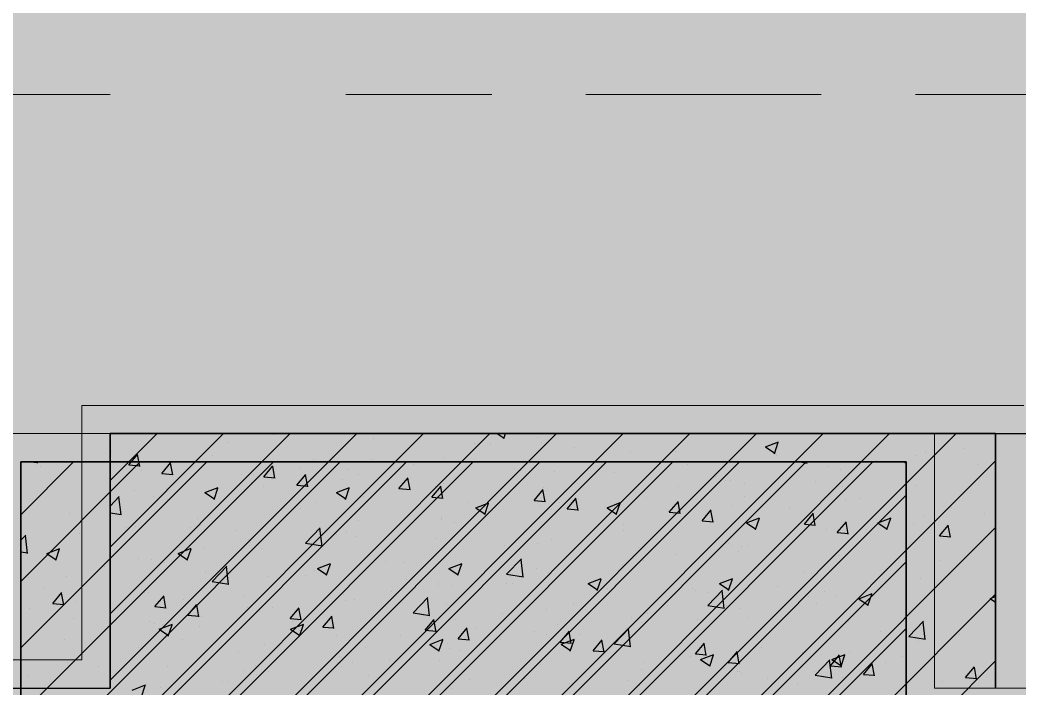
# Model space of a CAD drawing. Header units: inches. Extents: x 143994 to 247866, y 243815 to 272761.
# Drawn here: x 171905 to 172965, y 261926 to 262635 of the extents above; entities that cross this region are included whole.
import ezdxf

# ---------------------------------------------------------------- set-up
doc = ezdxf.new("R2010")
doc.units = ezdxf.units.IN
doc.header["$LTSCALE"] = 1000
doc.header["$MEASUREMENT"] = 0
doc.linetypes.add('DASH', pattern=[0.35, 0.25, -0.1])
doc.layers.get('DEFPOINTS').update_dxf_attribs({"color": 62})
for name, color, linetype in [('0-建筑1F', 127, 'Continuous'), ('0-建筑2F', 127, 'Continuous'), ('A-Wall-Patn', 255, 'Continuous'), ('PUB_HATCH', 8, 'Continuous')]:
    doc.layers.add(name, color=color, linetype=linetype)
for name, color, linetype, lineweight in [('A-M-Stone', 11, 'Continuous', 15), ('A-Wall', 254, 'Continuous', 35), ('散水线', 8, 'Continuous', 15)]:
    doc.layers.add(name, color=color, linetype=linetype, lineweight=lineweight)

# ---------------------------------------------------------------- blocks, each defined once
blk = doc.blocks.new('144')
at = {"layer": 'A-M-Stone', "color": 127}
for p, q in [((653931.9, -377960.3), (652931.9, -377960.3)), ((652931.9, -377960.3), (652931.9, -378230.3)), ((652931.9, -378230.3), (652586.9, -378230.3))]:
    blk.add_line(p, q, dxfattribs=at)
at = {"layer": 'A-Wall', "color": 127}
for p, q in [((652961.9, -378260.3), (652961.9, -377990.3)), ((652961.9, -377990.3), (653901.9, -377990.3)), ((653901.9, -377990.3), (653901.9, -378260.3))]:
    blk.add_line(p, q, dxfattribs=at)
at = {"layer": 'PUB_HATCH', "color": 127, "linetype": 'Continuous'}
for p, q in [((652961.9, -378039.9), (653011.6, -377990.3)), ((652961.9, -378110.7), (653082.3, -377990.3)), ((652961.9, -378181.4), (653153, -377990.3)), ((652961.9, -378252.1), (653223.7, -377990.3)), ((652974.4, -378310.3), (653294.4, -377990.3)), ((653010.6, -377990.5), (653010.6, -377990.5)), ((653045.1, -378310.3), (653365.1, -377990.3)), ((653087.5, -377999.9), (653087.5, -377999.9)), ((653115.9, -378310.3), (653435.9, -377990.3)), ((653135, -377991.3), (653135, -377991.3)), ((653186.6, -378310.3), (653506.6, -377990.3)), ((653241.8, -377995.9), (653241.8, -377995.9)), ((653257.3, -378310.3), (653577.3, -377990.3)), ((653328, -378310.3), (653648, -377990.3)), ((653372.9, -377990.3), (653380, -377995.1)), ((653379.7, -377995.6), (653381.5, -377990.3)), ((653398.7, -378310.3), (653718.7, -377990.3)), ((653415.8, -377994), (653415.8, -377994)), ((653469.4, -378310.3), (653789.4, -377990.3)), ((653540.1, -378310.3), (653860.1, -377990.3)), ((653657.5, -378004.4), (653671.5, -377999)), ((653667.1, -378011.6), (653671.2, -377999.5)), ((652963.7, -378009.2), (652963.7, -378009.2)), ((653348.6, -378000.4), (653348.6, -378000.4)), ((653365.8, -378000.6), (653365.8, -378000.6)), ((653419.6, -378000.2), (653419.6, -378000.2)), ((653455.3, -378004.9), (653455.3, -378004.9)), ((653513.8, -378009.8), (653513.8, -378009.8)), ((653562.1, -378009.4), (653562.1, -378009.4)), ((653657.5, -378004.4), (653667.4, -378011.1)), ((653867.5, -378006.5), (653867.5, -378006.5)), ((652970.9, -378019.9), (652970.9, -378019.9)), ((652981.6, -378023.5), (652991.2, -378012)), ((652993.3, -378025), (652991, -378012.5)), ((653070.4, -378013.7), (653070.4, -378013.7)), ((653177.2, -378018.2), (653177.2, -378018.2)), ((653239.5, -378017.2), (653239.5, -378017.2)), ((653315.7, -378015.2), (653315.7, -378015.2)), ((653610.8, -378310.3), (653901.9, -378019.2)), ((653668.8, -378013.9), (653668.8, -378013.9)), ((653775.6, -378018.4), (653775.6, -378018.4)), ((653817.4, -378013.1), (653817.4, -378013.1)), ((653827.5, -378010.8), (653827.5, -378010.8)), ((652981.6, -378023.5), (652993.6, -378024.5)), ((653125.1, -378036), (653134.7, -378024.5)), ((653136.7, -378037.6), (653134.4, -378025)), ((653163.7, -378027.2), (653163.7, -378027.2)), ((653214.7, -378028), (653214.7, -378028)), ((653284, -378022.7), (653284, -378022.7)), ((653390.7, -378027.2), (653390.7, -378027.2)), ((653397.2, -378029.8), (653397.2, -378029.8)), ((653497.5, -378031.7), (653497.5, -378031.7)), ((653691.1, -378029.7), (653691.1, -378029.7)), ((653724.8, -378024.9), (653724.8, -378024.9)), ((653882.4, -378022.9), (653882.4, -378022.9)), ((653112, -378042.1), (653112, -378042.1)), ((653113.7, -378033.8), (653113.7, -378033.8)), ((653125.1, -378036), (653137, -378037.1)), ((653268.5, -378048.6), (653278.2, -378037.1)), ((653280.2, -378050.1), (653277.9, -378037.6)), ((653604.2, -378036.3), (653604.2, -378036.3)), ((653615.4, -378039.7), (653615.4, -378039.7)), ((653620.9, -378039.9), (653620.9, -378039.9)), ((653711, -378040.8), (653711, -378040.8)), ((652987.3, -378050.4), (652987.3, -378050.4)), ((653202, -378052.9), (653216, -378047.5)), ((653202, -378052.9), (653212, -378059.6)), ((653211.7, -378060.1), (653215.7, -378048)), ((653268.5, -378048.6), (653280.5, -378049.6)), ((653280.6, -378049.8), (653280.6, -378049.8)), ((653412, -378061.1), (653421.6, -378049.6)), ((653423.6, -378062.7), (653421.3, -378050.1)), ((653519.9, -378052.7), (653519.9, -378052.7)), ((653565.3, -378046.2), (653565.3, -378046.2)), ((653817.8, -378045.3), (653817.8, -378045.3)), ((652961.9, -378067.1), (652971.5, -378057.1)), ((652973.4, -378076.5), (652971.2, -378057.5)), ((653008.2, -378057.1), (653008.2, -378057.1)), ((653412, -378061.1), (653423.9, -378062.2)), ((653439, -378062.9), (653439, -378062.9)), ((653489.4, -378068.9), (653503.4, -378063.5)), ((653555.4, -378073.7), (653565.1, -378062.2)), ((653567.1, -378075.2), (653564.8, -378062.7)), ((653163.9, -378069.9), (653163.9, -378069.9)), ((653363.2, -378072.8), (653363.2, -378072.8)), ((653417.2, -378066.8), (653417.2, -378066.8)), ((653489.4, -378068.9), (653499.4, -378075.6)), ((653499.1, -378076.1), (653503.2, -378064)), ((653555.4, -378073.7), (653567.4, -378074.7)), ((653855.5, -378069.1), (653855.5, -378069.1)), ((652961.9, -378074.3), (652973.7, -378076.1)), ((653313.2, -378079.4), (653313.2, -378079.4)), ((653313.3, -378081.8), (653313.3, -378081.8)), ((653698.9, -378086.2), (653708.5, -378074.7)), ((653710.5, -378087.8), (653708.2, -378075.2)), ((653776.9, -378084.9), (653790.9, -378079.5)), ((653786.5, -378092.1), (653790.6, -378080)), ((653825, -378077.4), (653825, -378077.4)), ((653890.6, -378075.4), (653890.6, -378075.4)), ((652988.5, -378088.5), (652988.5, -378088.5)), ((653047.3, -378089.9), (653047.3, -378089.9)), ((653095.2, -378093), (653095.2, -378093)), ((653169.4, -378106.4), (653184.9, -378090.2)), ((653186.9, -378109.6), (653184.6, -378090.6)), ((653212.3, -378094.6), (653212.3, -378094.6)), ((653681.5, -378310.3), (653901.9, -378089.9)), ((653698.9, -378086.2), (653710.8, -378087.3)), ((653722.3, -378091.5), (653722.3, -378091.5)), ((653738.9, -378089.1), (653738.9, -378089.1)), ((653764.8, -378091.9), (653764.8, -378091.9)), ((653776.9, -378084.9), (653786.8, -378091.6)), ((653814.9, -378085.3), (653814.9, -378085.3)), ((653842.3, -378098.8), (653852, -378087.3)), ((653854, -378100.3), (653851.7, -378087.8)), ((653186.9, -378096.1), (653186.9, -378096.1)), ((653202, -378097.5), (653202, -378097.5)), ((653308.8, -378102), (653308.8, -378102)), ((653842.3, -378098.8), (653854.3, -378099.8)), ((653034, -378117.4), (653048, -378112)), ((653043.6, -378124.6), (653047.7, -378112.5)), ((653061, -378112.6), (653061, -378112.6)), ((653109.6, -378108.6), (653109.6, -378108.6)), ((653111.1, -378106), (653111.1, -378106)), ((653169.4, -378106.4), (653187.2, -378109.2)), ((653415.5, -378106.5), (653415.5, -378106.5)), ((653522.3, -378111.1), (653522.3, -378111.1)), ((653618.5, -378106.5), (653618.5, -378106.5)), ((653622.2, -378109.1), (653622.2, -378109.1)), ((653629.1, -378115.6), (653629.1, -378115.6)), ((653638.5, -378108.6), (653638.5, -378108.6)), ((653005.7, -378123.6), (653005.7, -378123.6)), ((653034, -378117.4), (653043.9, -378124.1)), ((653382.8, -378139.5), (653398.4, -378123.3)), ((653400.3, -378142.7), (653398.1, -378123.7)), ((653512.7, -378125.1), (653512.7, -378125.1)), ((653517.4, -378119.3), (653517.4, -378119.3)), ((653562.7, -378118.5), (653562.7, -378118.5)), ((653735.8, -378120.1), (653735.8, -378120.1)), ((653842.6, -378124.6), (653842.6, -378124.6)), ((653321.4, -378133.4), (653335.4, -378128)), ((653321.4, -378133.4), (653331.3, -378140.1)), ((653331.1, -378140.6), (653335.1, -378128.5)), ((653414.8, -378133.3), (653414.8, -378133.3)), ((653505.6, -378129.1), (653505.6, -378129.1)), ((653786.8, -378133), (653786.8, -378133)), ((653310.9, -378148.3), (653310.9, -378148.3)), ((653382.8, -378139.5), (653400.6, -378142.3)), ((653386.4, -378141.8), (653386.4, -378141.8)), ((653608.8, -378149.4), (653622.8, -378144)), ((653618.5, -378156.6), (653622.5, -378144.5)), ((653822.6, -378144), (653822.6, -378144)), ((653260.6, -378158.3), (653260.6, -378158.3)), ((653310.6, -378151.7), (653310.6, -378151.7)), ((653388.9, -378149.2), (653388.9, -378149.2)), ((653596.3, -378172.6), (653611.8, -378156.4)), ((653608.8, -378149.4), (653618.8, -378156.1)), ((653613.7, -378175.8), (653611.5, -378156.8)), ((653670.1, -378153), (653670.1, -378153)), ((653719.9, -378158), (653719.9, -378158)), ((653838, -378154.3), (653838, -378154.3)), ((653009.4, -378173.9), (653019, -378162.4)), ((653021, -378175.5), (653018.7, -378162.9)), ((653209.9, -378161.1), (653209.9, -378161.1)), ((653272.3, -378169.2), (653272.3, -378169.2)), ((653752.3, -378310.3), (653901.9, -378160.6)), ((653762.3, -378164.2), (653762.3, -378164.2)), ((653896.3, -378165.4), (653901.9, -378163.3)), ((653896.3, -378165.4), (653901.9, -378169.3)), ((653009.4, -378173.9), (653021.3, -378175)), ((653107.2, -378175.2), (653107.2, -378175.2)), ((653134.2, -378175), (653134.2, -378175)), ((653152.8, -378186.5), (653162.4, -378175)), ((653164.5, -378188), (653162.2, -378175.5)), ((653553.5, -378173), (653553.5, -378173)), ((653596.3, -378172.6), (653614.1, -378175.4)), ((653616, -378173), (653616, -378173)), ((653712.2, -378170.8), (653712.2, -378170.8)), ((653003.3, -378190.2), (653003.3, -378190.2)), ((653058.5, -378184.9), (653058.5, -378184.9)), ((653152.8, -378186.5), (653164.8, -378187.5)), ((653155.7, -378189.2), (653155.7, -378189.2)), ((653296.3, -378199), (653305.9, -378187.5)), ((653307.9, -378200.6), (653305.6, -378188)), ((653515, -378185.8), (653515, -378185.8)), ((653585.9, -378187.4), (653585.9, -378187.4)), ((653809.7, -378205.7), (653825.3, -378189.5)), ((653827.2, -378208.9), (653825, -378189.9)), ((653008.4, -378191.5), (653008.4, -378191.5)), ((653056.3, -378195.2), (653056.3, -378195.2)), ((653153.4, -378197.9), (653167.4, -378192.5)), ((653153.4, -378197.9), (653163.3, -378204.6)), ((653163, -378205.1), (653167.1, -378193)), ((653163, -378199.7), (653163, -378199.7)), ((653296.3, -378199), (653308.2, -378200.1)), ((653412.3, -378199.9), (653412.3, -378199.9)), ((653436.9, -378193.1), (653436.9, -378193.1)), ((653439.7, -378211.6), (653449.4, -378200.1)), ((653451.4, -378213.1), (653449.1, -378200.6)), ((653510.1, -378197.4), (653510.1, -378197.4)), ((653039, -378209.2), (653039, -378209.2)), ((653269.8, -378204.2), (653269.8, -378204.2)), ((653376.6, -378208.7), (653376.6, -378208.7)), ((653439.7, -378211.6), (653451.7, -378212.6)), ((653440.8, -378213.9), (653454.8, -378208.5)), ((653450.4, -378221.1), (653454.5, -378209.1)), ((653460.1, -378204), (653460.1, -378204)), ((653809.7, -378205.7), (653827.5, -378208.5)), ((653820.2, -378210.5), (653820.2, -378210.5)), ((653863.2, -378203), (653863.2, -378203)), ((652991.7, -378217.6), (652991.7, -378217.6)), ((653098.5, -378222.1), (653098.5, -378222.1)), ((653308.5, -378214.9), (653308.5, -378214.9)), ((653320.2, -378213.1), (653320.2, -378213.1)), ((653333.8, -378220.6), (653333.8, -378220.6)), ((653440.8, -378213.9), (653450.7, -378220.6)), ((653483.3, -378213.3), (653483.3, -378213.3)), ((653583.2, -378224.1), (653592.8, -378212.6)), ((653590.1, -378217.8), (653590.1, -378217.8)), ((653594.8, -378225.7), (653592.5, -378213.1)), ((653696.9, -378222.3), (653696.9, -378222.3)), ((653203.6, -378233.1), (653203.6, -378233.1)), ((653205.2, -378226.6), (653205.2, -378226.6)), ((653207.4, -378227.7), (653207.4, -378227.7)), ((653258, -378230.6), (653258, -378230.6)), ((653312, -378231.1), (653312, -378231.1)), ((653583.2, -378224.1), (653595.1, -378225.2)), ((653717.5, -378224.6), (653717.5, -378224.6)), ((653726.6, -378236.7), (653736.3, -378225.2)), ((653728.2, -378229.9), (653742.2, -378224.6)), ((653728.2, -378229.9), (653738.2, -378236.6)), ((653738.3, -378238.2), (653736, -378225.7)), ((653737.9, -378237.2), (653741.9, -378225.1)), ((653746.5, -378223), (653746.5, -378223)), ((653785.4, -378233.1), (653785.4, -378233.1)), ((653803.6, -378226.8), (653803.6, -378226.8)), ((653823, -378310.3), (653901.9, -378231.3)), ((653104.7, -378241.8), (653104.7, -378241.8)), ((653207.9, -378237.2), (653207.9, -378237.2)), ((653418.7, -378235.6), (653418.7, -378235.6)), ((653525.5, -378240.1), (653525.5, -378240.1)), ((653613.6, -378239.6), (653613.6, -378239.6)), ((653629.9, -378243), (653629.9, -378243)), ((653709.6, -378243.1), (653709.6, -378243.1)), ((653726.6, -378236.7), (653738.6, -378237.7)), ((653870.1, -378249.2), (653879.7, -378237.7)), ((653881.7, -378250.8), (653879.4, -378238.2)), ((653081.6, -378253.8), (653081.6, -378253.8)), ((653087, -378253.1), (653087, -378253.1)), ((653512.6, -378252.4), (653512.6, -378252.4)), ((653632.3, -378244.6), (653632.3, -378244.6)), ((653659.6, -378249.7), (653659.6, -378249.7)), ((653739, -378249.1), (653739, -378249.1)), ((653845.8, -378253.6), (653845.8, -378253.6)), ((653870.1, -378249.2), (653882, -378250.3)), ((652985.3, -378262.4), (652999.3, -378257)), ((652995, -378269.6), (652999, -378257.5)), ((653000.9, -378256.8), (653000.9, -378256.8))]:
    blk.add_line(p, q, dxfattribs=at)
at = {"layer": '散水线', "color": 127, "linetype": 'DASH'}
for p, q in [((652961.9, -377630.3), (647136.9, -377630.3)), ((658966.9, -377630.3), (653211.9, -377630.3))]:
    blk.add_line(p, q, dxfattribs=at)
blk = doc.blocks.new('1442323')
at = {"layer": 'A-M-Stone', "color": 127}
for p, q in [((694856.9, -378049.3), (695856.9, -378049.3)), ((695856.9, -378049.3), (695856.9, -378319.3)), ((695856.9, -378319.3), (696036.9, -378319.3))]:
    blk.add_line(p, q, dxfattribs=at)
at = {"layer": 'A-Wall', "color": 127}
for p, q in [((694886.9, -378349.3), (694886.9, -378079.3)), ((694886.9, -378079.3), (695826.9, -378079.3)), ((695826.9, -378079.3), (695826.9, -378349.3))]:
    blk.add_line(p, q, dxfattribs=at)
at = {"layer": 'PUB_HATCH', "color": 127, "linetype": 'Continuous'}
for p, q in [((694886.9, -378135.4), (694943, -378079.3)), ((694886.9, -378206.1), (695013.7, -378079.3)), ((694886.9, -378276.8), (695084.4, -378079.3)), ((694886.9, -378347.5), (695155.2, -378079.3)), ((694896.4, -378079.3), (694905.1, -378080.1)), ((694903.5, -378082.6), (694903.5, -378082.6)), ((694904.8, -378080.6), (694904.5, -378079.3)), ((694905.9, -378399.3), (695225.9, -378079.3)), ((694908.2, -378084), (694908.2, -378084)), ((694976.6, -378399.3), (695296.6, -378079.3)), ((695036.6, -378091.6), (695046.2, -378080.1)), ((695048.2, -378093.2), (695045.9, -378080.6)), ((695047.3, -378399.3), (695367.3, -378079.3)), ((695118, -378399.3), (695438, -378079.3)), ((695188.7, -378399.3), (695508.7, -378079.3)), ((695259.4, -378399.3), (695579.4, -378079.3)), ((695330.1, -378399.3), (695650.1, -378079.3)), ((695400.8, -378399.3), (695720.8, -378079.3)), ((695471.6, -378399.3), (695791.6, -378079.3)), ((695503.3, -378082.7), (695503.3, -378082.7)), ((695595.1, -378081.8), (695595.1, -378081.8)), ((695714.2, -378079.3), (695721.7, -378080.5)), ((695721.4, -378080.9), (695721.2, -378079.3)), ((695825.4, -378079.5), (695825.8, -378079.3)), ((695825.4, -378079.5), (695826.9, -378080.5)), ((695015, -378088.5), (695015, -378088.5)), ((695036.6, -378091.6), (695048.5, -378092.6)), ((695121.7, -378093), (695121.7, -378093)), ((695180, -378104.1), (695189.6, -378092.6)), ((695191.7, -378105.7), (695189.4, -378093.2)), ((695245.9, -378092.3), (695245.9, -378092.3)), ((695453.3, -378089.2), (695453.3, -378089.2)), ((695757.6, -378087.9), (695757.6, -378087.9)), ((695144.9, -378105.1), (695144.9, -378105.1)), ((695180, -378104.1), (695192, -378105.2)), ((695228.5, -378097.5), (695228.5, -378097.5)), ((695323.5, -378116.7), (695333.1, -378105.2)), ((695327, -378105.9), (695327, -378105.9)), ((695335.1, -378118.3), (695332.8, -378105.7)), ((695335.3, -378102.1), (695335.3, -378102.1)), ((695478.5, -378101.8), (695478.5, -378101.8)), ((695654.9, -378102), (695654.9, -378102)), ((695759.7, -378105.7), (695759.7, -378105.7)), ((695082.5, -378111.9), (695096.5, -378106.6)), ((695082.5, -378111.9), (695092.5, -378118.6)), ((695092.2, -378119.2), (695096.2, -378107.1)), ((695251.2, -378115.8), (695251.2, -378115.8)), ((695442, -378106.6), (695442, -378106.6)), ((695542.3, -378399.3), (695826.9, -378114.6)), ((695548.8, -378111.1), (695548.8, -378111.1)), ((695655.5, -378115.6), (695655.5, -378115.6)), ((695042.2, -378119.2), (695042.2, -378119.2)), ((695201.2, -378122.4), (695201.2, -378122.4)), ((695323.5, -378116.7), (695335.4, -378117.7)), ((695361.8, -378121.9), (695361.8, -378121.9)), ((695370, -378127.9), (695384, -378122.6)), ((695379.6, -378135.2), (695383.7, -378123.1)), ((695466.9, -378129.2), (695476.6, -378117.7)), ((695478.6, -378130.8), (695476.3, -378118.3)), ((695551, -378117), (695551, -378117)), ((695643, -378125.7), (695643, -378125.7)), ((695762.3, -378120.1), (695762.3, -378120.1)), ((695778.6, -378118.4), (695778.6, -378118.4)), ((694938.3, -378134.2), (694938.3, -378134.2)), ((695370, -378127.9), (695379.9, -378134.7)), ((695450, -378129.8), (695450, -378129.8)), ((695466.9, -378129.2), (695478.9, -378130.3)), ((695610.4, -378141.8), (695620, -378130.3)), ((695622, -378143.4), (695619.7, -378130.8)), ((695652.8, -378134.9), (695652.8, -378134.9)), ((695702.9, -378128.3), (695702.9, -378128.3)), ((695074.8, -378139.1), (695074.8, -378139.1)), ((695245.2, -378141.9), (695245.2, -378141.9)), ((695347.3, -378143.9), (695347.3, -378143.9)), ((695526.4, -378145.7), (695526.4, -378145.7)), ((695610.4, -378141.8), (695622.3, -378142.8)), ((695657.4, -378144), (695671.4, -378138.6)), ((695657.4, -378144), (695667.3, -378150.7)), ((695667, -378151.2), (695671.1, -378139.1)), ((695753.8, -378154.3), (695763.5, -378142.8)), ((695765.5, -378155.9), (695763.2, -378143.4)), ((694886.9, -378162.5), (694892.2, -378157)), ((694894.1, -378176.4), (694891.9, -378157.4)), ((694949, -378155.6), (694949, -378155.6)), ((694999.1, -378149), (694999.1, -378149)), ((695243.5, -378158.9), (695243.5, -378158.9)), ((695526.5, -378151.6), (695526.5, -378151.6)), ((695753.8, -378154.3), (695765.8, -378155.4)), ((695755.2, -378154.5), (695755.2, -378154.5)), ((695128.6, -378161.9), (695128.6, -378161.9)), ((695400.7, -378168.1), (695400.7, -378168.1)), ((695409.8, -378165.8), (695409.8, -378165.8)), ((695450.7, -378161.5), (695450.7, -378161.5)), ((695652.5, -378168.6), (695652.5, -378168.6)), ((694886.9, -378174.8), (694894.4, -378176)), ((694914.5, -378176.4), (694928.5, -378171.1)), ((694914.5, -378176.4), (694924.4, -378183.1)), ((694924.1, -378183.7), (694928.2, -378171.6)), ((695142.4, -378171.7), (695142.4, -378171.7)), ((694976, -378190.7), (694976, -378190.7)), ((695011.9, -378181.9), (695011.9, -378181.9)), ((695039.7, -378185.7), (695039.7, -378185.7)), ((695090, -378206.3), (695105.6, -378190.1)), ((695107.5, -378209.5), (695105.3, -378190.5)), ((695201.9, -378192.5), (695215.9, -378187.1)), ((695211.6, -378199.7), (695215.6, -378187.6)), ((695274.4, -378184.8), (695274.4, -378184.8)), ((695293.1, -378185.8), (695293.1, -378185.8)), ((695548.6, -378183.6), (695548.6, -378183.6)), ((695613, -378399.3), (695826.9, -378185.4)), ((694935.9, -378200.7), (694935.9, -378200.7)), ((695082.8, -378195.2), (695082.8, -378195.2)), ((695148.5, -378201.3), (695148.5, -378201.3)), ((695189.5, -378199.7), (695189.5, -378199.7)), ((695198.6, -378194.7), (695198.6, -378194.7)), ((695201.9, -378192.5), (695211.9, -378199.2)), ((695447.6, -378196.4), (695447.6, -378196.4)), ((695719.4, -378195.7), (695719.4, -378195.7)), ((695726, -378197.3), (695726, -378197.3)), ((694895.3, -378201.9), (694895.3, -378201.9)), ((695090, -378206.3), (695107.8, -378209.1)), ((695176.5, -378205.8), (695176.5, -378205.8)), ((695296.3, -378204.3), (695296.3, -378204.3)), ((695344.9, -378210.4), (695344.9, -378210.4)), ((695403.1, -378208.8), (695403.1, -378208.8)), ((695489.3, -378208.5), (695503.3, -378203.1)), ((695489.3, -378208.5), (695499.3, -378215.2)), ((695499, -378215.7), (695503, -378203.6)), ((695650.2, -378207.2), (695650.2, -378207.2)), ((694911.4, -378213.1), (694911.4, -378213.1)), ((694920.9, -378229.5), (694930.5, -378218)), ((694932.5, -378231), (694930.2, -378218.5)), ((695018.2, -378217.6), (695018.2, -378217.6)), ((695022.2, -378217.9), (695022.2, -378217.9)), ((695124.9, -378222.1), (695124.9, -378222.1)), ((695509.8, -378213.3), (695509.8, -378213.3)), ((695600.2, -378213.8), (695600.2, -378213.8)), ((695602.8, -378215.7), (695602.8, -378215.7)), ((695616.6, -378217.8), (695616.6, -378217.8)), ((695723.4, -378222.3), (695723.4, -378222.3)), ((695752.7, -378221.1), (695752.7, -378221.1)), ((695776.8, -378224.5), (695790.8, -378219.1)), ((695786.4, -378231.7), (695790.5, -378219.7)), ((694920.9, -378229.5), (694932.8, -378230.5)), ((694946.5, -378227.9), (694946.5, -378227.9)), ((695059.9, -378225.8), (695059.9, -378225.8)), ((695064.3, -378242), (695073.9, -378230.5)), ((695076, -378243.6), (695073.7, -378231.1)), ((695231.7, -378226.6), (695231.7, -378226.6)), ((695241, -378225.4), (695241, -378225.4)), ((695303.5, -378239.4), (695319.1, -378223.2)), ((695321, -378242.6), (695318.8, -378223.6)), ((695338.5, -378231.1), (695338.5, -378231.1)), ((695473.9, -378230.4), (695473.9, -378230.4)), ((695776.8, -378224.5), (695786.7, -378231.2)), ((694896.4, -378234.5), (694896.4, -378234.5)), ((695064.3, -378242), (695076.3, -378243.1)), ((695140, -378238.2), (695140, -378238.2)), ((695207.8, -378254.6), (695217.4, -378243.1)), ((695219.4, -378256.1), (695217.1, -378243.6)), ((695303.5, -378239.4), (695321.3, -378242.2)), ((695398.1, -378240.4), (695398.1, -378240.4)), ((695445.2, -378235.6), (695445.2, -378235.6)), ((695486.1, -378235.8), (695486.1, -378235.8)), ((695552, -378240.1), (695552, -378240.1)), ((695650.1, -378235.1), (695650.1, -378235.1)), ((694943.2, -378245.9), (694943.2, -378245.9)), ((695033.9, -378257), (695047.9, -378251.6)), ((695037.3, -378252.3), (695037.3, -378252.3)), ((695043.5, -378264.2), (695047.6, -378252.1)), ((695348.1, -378247), (695348.1, -378247)), ((695546.2, -378250.1), (695546.2, -378250.1)), ((695658.8, -378244.7), (695658.8, -378244.7)), ((695765.5, -378249.2), (695765.5, -378249.2)), ((695033.9, -378257), (695043.8, -378263.7)), ((695207.8, -378254.6), (695219.7, -378255.6)), ((695221.7, -378263.6), (695221.7, -378263.6)), ((695351.2, -378267.1), (695360.9, -378255.6)), ((695362.9, -378268.7), (695360.6, -378256.2)), ((695369.5, -378255.8), (695369.5, -378255.8)), ((695445.2, -378262.9), (695445.2, -378262.9)), ((695516.9, -378272.5), (695532.5, -378256.3)), ((695534.4, -378275.7), (695532.2, -378256.7)), ((695683.7, -378399.3), (695826.9, -378256.1)), ((695799.7, -378259.5), (695799.7, -378259.5)), ((694933.4, -378267.3), (694933.4, -378267.3)), ((695146, -378273.6), (695146, -378273.6)), ((695321.3, -378273), (695335.3, -378267.6)), ((695321.3, -378273), (695331.2, -378279.7)), ((695330.9, -378280.2), (695335, -378268.1)), ((695351.2, -378267.1), (695363.2, -378268.2)), ((695494.7, -378279.7), (695504.3, -378268.2)), ((695506.3, -378281.2), (695504, -378268.7)), ((695516.9, -378272.5), (695534.7, -378275.3)), ((695095.9, -378280.2), (695095.9, -378280.2)), ((695252.9, -378275.8), (695252.9, -378275.8)), ((695342.5, -378277), (695342.5, -378277)), ((695494.7, -378279.7), (695506.6, -378280.7)), ((695597.6, -378286.1), (695597.6, -378286.1)), ((695608.7, -378289), (695622.7, -378283.6)), ((695618.4, -378296.2), (695622.4, -378284.2)), ((695638.1, -378292.2), (695647.8, -378280.7)), ((695649.8, -378293.8), (695647.5, -378281.3)), ((695673.4, -378276.1), (695673.4, -378276.1)), ((694936.2, -378292.4), (694936.2, -378292.4)), ((694969.6, -378296.8), (694969.6, -378296.8)), ((695043, -378296.9), (695043, -378296.9)), ((695136.2, -378295.8), (695136.2, -378295.8)), ((695238.6, -378292), (695238.6, -378292)), ((695547.6, -378292.7), (695547.6, -378292.7)), ((695608.7, -378289), (695618.7, -378295.7)), ((695638.1, -378292.2), (695650.1, -378293.3)), ((695730.4, -378305.6), (695746, -378289.4)), ((695747.9, -378308.8), (695745.7, -378289.8)), ((695750.3, -378287.6), (695750.3, -378287.6)), ((695781.6, -378304.8), (695791.2, -378293.3)), ((695793.2, -378306.4), (695790.9, -378293.8)), ((694893.9, -378306.8), (694893.9, -378306.8)), ((695137.6, -378304.8), (695137.6, -378304.8)), ((695149.8, -378301.4), (695149.8, -378301.4)), ((695256.5, -378305.9), (695256.5, -378305.9)), ((695647.6, -378301.7), (695647.6, -378301.7)), ((695730.4, -378305.6), (695748.2, -378308.4)), ((695781.6, -378304.8), (695793.5, -378305.8)), ((695019.6, -378315.8), (695019.6, -378315.8)), ((695363.3, -378310.4), (695363.3, -378310.4)), ((695421.3, -378309.3), (695421.3, -378309.3)), ((695470, -378314.9), (695470, -378314.9)), ((695543.7, -378316.7), (695543.7, -378316.7)), ((695711.2, -378315), (695711.2, -378315)), ((695034.9, -378318.9), (695034.9, -378318.9)), ((695345.5, -378319.3), (695345.5, -378319.3))]:
    blk.add_line(p, q, dxfattribs=at)

msp = doc.modelspace()

# ---------------------------------------------------------------- hatches: boundary and pattern name
at = {"layer": 'DEFPOINTS'}
h = msp.add_hatch(dxfattribs=at)
h.set_pattern_fill('ANSI31', color=250)
h.set_pattern_definition([(45, (-65482.5842, -4e-05), (-1.122532015, 1.122532015), [])])
h.paths.add_polyline_path([(182383.45, 243814.78), (157803.44, 243814.78), (157803.44, 270814.78), (182383.45, 270814.78)])

# ---------------------------------------------------------------- linework, layer by layer
at = {"layer": 'A-Wall-Patn', "color": 11}
msp.add_lwpolyline([(150345.62, 253131.1), (150345.62, 260486.1), (152475.62, 260486.1), (152475.62, 264126.1), (156915.62, 264126.1), (156915.62, 264396.1), (157915.62, 264396.1), (157915.62, 260436.1), (159725.62, 260436.1), (159725.62, 264126.1), (165235.62, 264126.1), (165235.62, 258286.1), (166875.62, 258286.1), (166875.62, 261926.1), (172000.62, 261926.1), (172000.62, 262196.1), (173000.62, 262196.1), (173000.62, 261926.1), (177435.62, 261926.1), (177435.62, 258286.1), (179565.62, 258286.1), (179565.62, 250931.1)], dxfattribs=at)

# ---------------------------------------------------------------- block references
at = {"layer": '0-建筑1F'}
msp.add_blockref('144', (-480961.31, 640186.38), dxfattribs=at)
at = {"layer": '0-建筑2F'}
msp.add_blockref('1442323', (-522981.31, 640245.41), dxfattribs=at)

doc.saveas('drawing.dxf')
